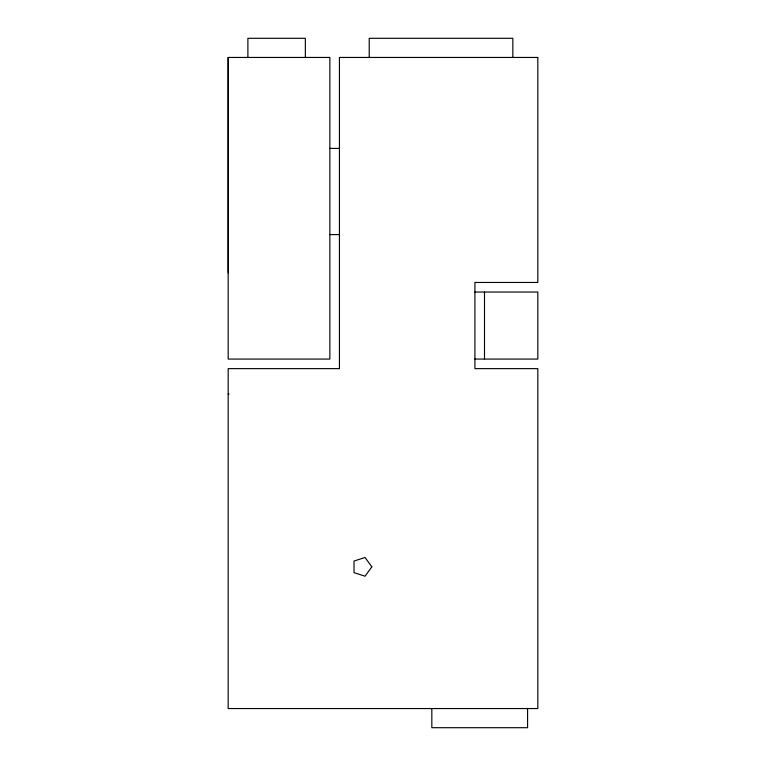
<?xml version="1.0" encoding="UTF-8"?>
<svg xmlns="http://www.w3.org/2000/svg" width="766" height="766" viewBox="0 0 766 766"><rect width="100%" height="100%" fill="white"/><g stroke="black" fill="none" stroke-linecap="round" stroke-linejoin="round"><path stroke-width="1.15" d="M228.172 272.887L228.172 57.45L329.859 57.45L329.859 359.062L228.172 359.062L228.172 57.45M228.172 394.174L229.015 394.078M329.859 148.412L339.434 148.412M329.859 234.588L339.434 234.588M474.92 292.038L537.828 292.038L537.828 359.062L474.92 359.062M527.582 708.55L527.582 727.7L431.832 727.7L431.832 708.55M512.837 57.45L512.837 38.3L369.212 38.3L369.212 57.45M484.495 292.038L484.495 359.062M305.347 57.45L305.347 38.3L247.897 38.3L247.897 57.45M371.845 566.84L365.037 576.214L354.016 572.633L354.016 561.047L365.037 557.476L371.845 566.84M537.828 57.45L339.434 57.45L339.434 368.637L228.172 368.637L228.172 708.55L537.828 708.55L537.828 368.637L474.92 368.637L474.92 282.462L537.828 282.462L537.828 57.45"/></g></svg>
